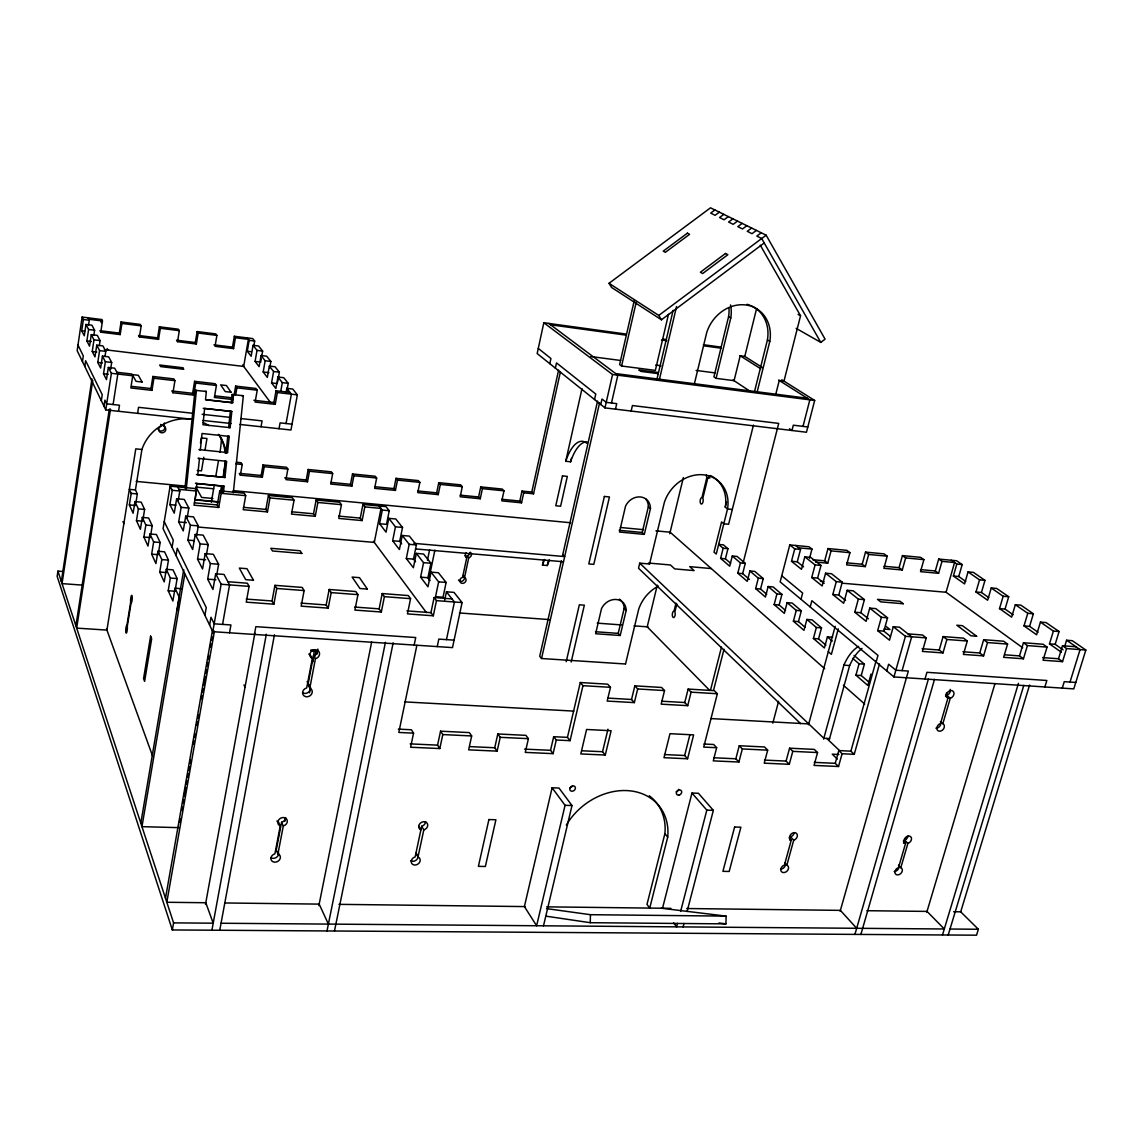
<?xml version="1.0" encoding="UTF-8"?>
<svg xmlns="http://www.w3.org/2000/svg" width="1143" height="1143" viewBox="0 0 1143 1143"><rect width="100%" height="100%" fill="white"/><g stroke="black" fill="none" stroke-linecap="round" stroke-linejoin="round"><path stroke-width="1.5" d="M546.325 916.215L590.245 922.701L725.948 923.873L726.076 916.115L661.254 908.214M590.245 922.701L590.46 914.7L546.554 908.614M184.995 488.004L195.024 390.306L196.41 390.334L186.28 488.975M223.414 492.69L224.085 486.218L195.51 483.303L196.882 483.618L195.21 499.891L219.013 502.091M195.024 390.306L206.354 391.477L205.526 399.636L232.701 402.707L233.529 394.592L232.058 394.549L231.229 402.636L205.811 399.764M221.971 492.362L222.642 485.904M224.985 477.503L197.796 474.845L199.468 458.557L198.082 458.329L226.657 461.301L224.985 477.503L223.528 477.202L225.2 461.058M231.8 411.437L230.329 411.337L228.657 427.511L230.129 427.653L231.8 411.437L204.626 408.422L202.94 424.725L230.129 427.653M227.557 452.585L229.229 436.383L227.757 436.212L226.1 452.371L227.557 452.585L198.982 449.585L200.368 449.785L202.04 433.497L229.229 436.383M233.315 492.776L243.345 395.721L232.058 394.549M313.011 661.883L314.239 650.21L310.896 649.996M315.325 655.982L315.854 650.967L314.239 650.21M233.601 348.629L232.486 347.129L234.344 336.271L235.458 337.742L233.601 348.629L215.055 346.329L216.884 335.399L215.813 333.927L197.139 331.57L198.182 333.042L196.367 344.014L177.536 341.686L179.322 330.67L178.337 329.198L159.377 326.812L160.334 328.27L158.563 339.342L139.446 336.971L141.189 325.869L140.289 324.398L121.044 321.969L121.901 323.44L120.186 334.585L100.77 332.184L102.47 320.983L101.656 319.526L82.125 317.054L77.153 350.615L105.756 409.894L192.253 419.281M93.855 335.142L94.598 330.241L91.926 325.198L85.968 324.455L84.282 335.813L81.725 330.77L83.396 319.497L82.125 317.054M82.453 361.602L83.296 355.93L77.981 345.043M88.568 325.069L89.297 320.24L87.997 317.797M99.327 345.586L100.084 340.6L97.312 335.37L91.269 334.628L89.54 346.172L86.882 340.943L88.597 329.498L85.968 324.455M84.782 366.432L85.639 360.717L102.241 394.721L101.327 400.707M63.265 571.529L57.936 571.129L57.15 576.358L172.336 929.945L976.536 935.188L978.365 929.259L960.606 911.728M104.999 356.402L105.785 351.344L102.913 345.915L96.755 345.172L94.983 356.916L92.24 351.501L93.983 339.857L91.269 334.628M61.351 581.501L91.954 378.847M101.17 322.712L101.656 319.526M92.769 380.362L62.036 583.616L83.353 585.187M110.628 369.346L111.685 362.474L108.699 356.859L102.441 356.116L100.627 368.046L97.784 362.431L99.57 350.601L96.755 345.172M113.1 404.522L117.815 374.047L114.714 368.203L108.342 367.46L106.485 379.605L103.527 373.775L105.37 361.731L102.441 356.116M103.97 406.194L104.899 400.15L106.685 403.822L119.486 405.222L118.543 411.28M105.756 409.894L111.385 373.304L108.342 367.46M120.186 334.585L119.329 333.099L121.044 321.969M75.909 625.778L109.342 409.051M110.514 409.023L76.667 628.121L106.928 630.093M116.872 372.275L131.774 374.018L132.745 375.776L130.831 387.963L151.976 390.363L153.919 378.233L152.891 376.461L173.836 378.904L174.922 380.662L172.95 392.735L193.753 395.107L195.753 383.076L194.61 381.319L215.213 383.719L216.413 385.477L214.384 397.45L233.129 399.564M137.589 413.352L138.546 407.322L193.253 413.323M106.885 630.336L135.774 448.856L141.918 449.485A43.663 40.491 -22.3 0 1 190.267 419.052M143.261 517.836L144.618 509.464L141.189 502.148L134.974 501.577L133.117 513.236L129.345 504.92L131.188 493.39L129.33 489.361L135.431 489.933L137.331 493.962L136.017 502.191M158.563 339.342L157.62 337.842L159.377 326.812M151.976 390.363L150.962 388.563L152.891 376.461M135.431 489.933L141.918 449.485M150.833 534.167L152.233 525.623L148.633 517.993L142.318 517.436L140.389 529.309L136.474 520.651L138.36 508.892L134.974 501.577M149.962 533.981L153.648 541.953L151.648 554.155L158.148 554.684L160.163 542.496L156.42 534.524L149.962 533.981L147.99 546.083L143.889 537.039L145.847 525.066L142.318 517.436M160.649 424.382L161.606 426.096A3.6 3.372 -19.9 0 0 159.063 431.111A3.6 3.372 -19.9 0 0 164.749 431.711A3.6 3.372 -19.9 0 0 163.906 426.339L164.449 422.967M166.907 569.443L168.464 560.113L164.549 551.798L157.948 551.255L155.919 563.585L151.648 554.155M362.131 520.579L360.274 518.093L362.931 504.449L364.803 506.892L362.131 520.579L338.814 518.436L341.443 504.692L339.642 502.234L316.125 500.005L317.854 502.463L315.254 516.293L291.479 514.107L294.037 500.205L292.379 497.762L268.405 495.476L269.991 497.948L267.476 511.921L243.216 509.692L245.702 495.648L244.188 493.19L219.742 490.861L221.185 493.333L218.742 507.449L194.01 505.192L196.41 491.004L195.039 488.518L170.107 486.161L163.078 528.666L212.798 631.679L452.499 647.61L462.086 602.575L454.014 592.388L446.442 591.803L444.698 600.104M196.367 344.014L195.324 342.529L197.139 331.57M187.195 517.765L188.838 508.049L184.266 499.434L176.636 498.719L174.236 513.164L169.893 504.606L172.25 490.304L170.107 486.161M166.306 569.314L170.336 578.029L168.207 590.731L174.993 591.231L177.136 578.558L173.036 569.843L166.306 569.314L164.206 581.901L159.749 572.029L161.806 559.584L157.948 551.255M193.753 395.107L192.624 393.306L194.61 381.319M178.208 500.534L179.808 491.004L177.608 486.875M172.064 547.283L173.265 540.082L164.249 521.608M196.596 535.81L198.296 525.894L193.51 516.865L185.709 516.165L183.237 530.909L178.679 521.937L181.123 507.349L176.636 498.719M176.051 555.541L177.265 548.283L206.24 607.59L204.897 615.32M181.923 588.731L175.05 588.216L172.893 601.047L168.207 590.731M200.468 443.041L201.339 437.94L206.969 438.526L204.954 450.442M206.454 554.726L208.212 544.597L203.183 535.138L195.224 534.453L192.667 549.512L187.895 540.096L190.41 525.209L185.709 516.165M140.803 823.146L183.737 569.671M177.079 610.291L179.265 597.346L175.05 588.216M203.797 457.243L201.497 470.859L197.282 470.445M184.809 574.072L141.961 826.66L178.565 827.646M216.813 574.586L218.613 564.242L213.341 554.298L205.197 553.626L202.554 569.014L197.553 559.141L200.154 543.925L195.224 534.453M211.341 502.248L214.298 484.975M215.784 476.345L218.456 460.8M219.942 452.157L220.542 448.699A44.906 10.201 -84.2 0 0 221.471 438.469M234.186 394.578L235.644 386.091L255.918 388.449L257.218 390.206L255.132 402.065L275.249 404.351L277.363 392.549L276.02 390.777L273.92 402.565L275.249 404.351M235.715 394.664L236.887 387.848L235.644 386.091M218.742 507.449L217.299 504.949L219.742 490.861M220.599 491.261L221.499 486.018M223.014 477.274L225.743 461.543M222.571 624.392L229.557 584.873L224.014 574.429L215.684 573.786L212.941 589.502L207.683 579.13L210.383 563.585L205.197 553.626M261.804 355.802L262.633 351.072L258.618 346.015L253.046 345.329L251.146 356.273L247.274 351.23L249.16 340.357L247.231 337.899M253.86 345.7L254.675 341.057L252.732 338.599L234.344 336.271M269.719 367.846L270.862 361.445L266.705 356.216L261.061 355.53L259.104 366.646L255.089 361.417L257.018 350.387L253.046 345.329M209.612 625.064L210.969 617.249L214.184 623.821L230.929 624.964L229.529 632.793M165.492 898.241L212.584 629.764M212.798 631.679L221.128 584.244L215.684 573.786M179.537 822.117L180.137 818.659M181.651 810.03L182.266 806.572M182.866 803.129L183.48 799.671M184.08 796.214L185.595 787.584M186.195 784.141L186.809 780.683M187.409 777.226L188.023 773.782M188.624 770.325L189.224 766.882M189.838 763.424L190.438 759.966M193.181 744.336L193.796 740.85M194.41 737.349L195.024 733.863M196.553 725.148L197.167 721.662M197.782 718.175L198.396 714.689M201.139 699.016L201.754 695.558M202.354 692.101L202.954 688.643M203.568 685.186L205.083 676.556M205.683 673.098L206.297 669.641M206.897 666.198L207.512 662.74M208.112 659.282L208.726 655.825M210.241 647.195L210.841 643.738M211.455 640.28L212.055 636.822M212.655 633.365L213.27 629.922M351.887 486.118L350.501 484.318L352.501 473.959L353.887 475.731L351.887 486.118L330.698 484.032L332.67 473.588L331.327 471.816L308.181 469.487L309.482 471.259L307.524 481.746L285.936 479.631L287.865 469.087L286.622 467.301L263.047 464.93L264.247 466.701L262.347 477.303L240.359 475.145L242.23 464.487L241.087 462.715L236.358 462.229M261.247 358.959L260.69 362.102L255.089 361.417M214.47 631.093L166.821 902.27L205.611 902.741M277.635 381.948L279.378 372.189L275.077 366.774L269.334 366.074L267.333 377.39L263.19 371.975L265.162 360.759L261.061 355.53M261.033 426.753L262.076 420.881L240.902 418.567M172.336 929.945L173.593 922.872L57.936 571.129M286.707 391.578L288.207 383.319L283.75 377.704L277.92 377.019L275.863 388.506L271.563 382.891L273.591 371.504L269.334 366.074M262.347 477.303L261.161 475.502L263.047 464.93M280.835 390.906L282.321 382.634L277.92 377.019M227.871 581.716L247.359 583.216L249.103 586.373L246.259 602.161L273.877 604.176L276.763 588.474L274.934 585.33L302.195 587.416L304.124 590.56L301.18 606.161L328.198 608.133L331.184 592.617L329.155 589.488L355.83 591.531L357.945 594.646L354.901 610.076L381.319 612.005L384.405 596.66L382.205 593.56L408.294 595.56L410.58 598.661L407.451 613.905L433.311 615.791L436.469 600.632L434.111 597.532L430.954 612.662L433.311 615.791M279.035 428.711L280.092 422.867L292.022 424.182M285.907 393.349L286.807 388.349L292.737 389.034L297.351 394.864L290.965 430.011L239.873 424.453M267.476 511.921L265.89 509.407L268.405 495.476M286.064 423.524L291.379 394.164L286.807 388.349M254.418 634.451L255.832 626.664L415.723 637.537L414.166 645.066M205.483 904.399L254.875 633.093M273.877 604.176L272.048 600.975L274.934 585.33M211.912 930.202L266.319 634.222M219.756 930.259L274.434 634.765M307.524 481.746L306.238 479.96L308.181 469.487M315.254 516.293L313.539 513.793L316.125 500.005M277.949 853.892L283.307 825.989A4.929 4.143 -27.9 0 0 286.836 819.402A4.929 4.143 -27.9 0 0 279.263 819.188A4.929 4.143 -27.9 0 0 280.264 825.903L274.906 853.821A4.915 4.086 -27.5 0 0 271.391 860.35A4.915 4.086 -27.5 0 0 278.935 860.522A4.915 4.086 -27.5 0 0 277.949 853.892L276.249 850.078L281.592 822.26A4.915 4.129 -27.8 0 0 285.607 817.559M312.339 658.525L306.695 687.929A5.001 4.343 -29.6 0 0 303.066 694.744A5.001 4.343 -29.6 0 0 310.753 695.173A5.001 4.343 -29.6 0 0 309.796 688.115L315.439 658.711A5.029 4.401 -30.3 0 0 319.083 651.839A5.029 4.401 -30.3 0 0 311.367 651.367A5.029 4.401 -30.3 0 0 312.339 658.525L310.467 655.282A5.001 4.386 -30.3 0 1 308.796 654.039M302.666 692.844A4.986 4.329 -29.6 0 0 309.624 690.943A4.986 4.329 -29.6 0 0 307.938 684.786L313.553 655.482A5.001 4.386 -30.3 0 0 317.683 650.638M328.198 608.133L326.184 604.961L329.155 589.488M284.778 821.431L285.436 817.988M309.496 692.815L310.167 689.315M316.897 654.31L317.897 649.067M352.501 473.959L375.233 476.245L376.661 478.017L374.633 488.361L395.449 490.404L397.493 480.117L396.021 478.346L393.978 488.618L395.449 490.404M401.664 543.868L399.707 541.368L402.507 527.452L395.792 518.993L388.806 518.336L386.048 532.138L379.59 523.723L382.305 510.049L379.105 505.978M362.931 504.449L386.005 506.635L389.234 510.707L386.52 524.351L379.59 523.723M318.868 905.642L371.675 641.952M415.538 561.77L413.495 559.141L416.395 544.954L409.38 536.11L402.236 535.467L399.407 549.54L392.649 540.739L395.449 526.809L388.806 518.336M381.319 612.005L379.147 608.848L382.205 593.56M326.998 930.959L385.42 642.295M396.021 478.346L418.338 480.603L419.867 482.36L417.795 492.604L438.226 494.619L440.326 484.418L438.755 482.66L436.669 492.833L438.226 494.619M430.054 580.501L427.925 577.744L430.925 563.27L423.567 554.012L416.295 553.383L413.366 567.742L406.308 558.541L409.194 544.325L402.236 535.467M334.485 931.002L393.163 642.809M431.011 572.143L438.641 581.858L435.554 596.646L443.041 597.232L446.127 582.459L438.441 572.757L431.011 572.143L427.982 586.788L420.595 577.158L423.567 562.656L416.295 553.383M427.468 560.17L429.625 549.683M428.739 579.815L434.883 550.126M416.852 645.381L398.807 732.449L413.552 733.149L410.608 747.236L439.798 748.551L442.798 734.563L440.555 731.191L469.344 732.592L471.673 735.949L468.644 749.851L497.134 751.137L500.22 737.321L497.805 733.977L525.909 735.349L528.409 738.664L525.28 752.394L553.098 753.651L556.27 740.007L553.683 736.706L550.54 750.308L553.098 753.651M438.755 482.66L460.686 484.875L462.301 486.632L460.186 496.776L480.26 498.748L482.403 488.647L480.746 486.904L478.617 496.976L480.26 498.748M437.24 646.595L438.812 639.108L454.085 640.151M446.47 639.623L454.428 601.99L446.442 591.803M469.873 552.683A3.272 2.9 -40.2 0 1 467.13 555.898L462.558 577.386A3.272 2.872 -39.2 0 0 460.1 581.93A3.272 2.872 -39.2 0 0 465.015 582.33A3.272 2.872 -39.2 0 0 464.544 577.544L468.73 557.798A3.286 2.9 -40.2 0 0 470.316 552.212M439.798 748.551L437.569 745.136L440.555 731.191M425.582 821.703A4.729 3.929 -33.2 0 1 421.667 826.26L415.138 856.936A4.729 3.9 -32.6 0 0 411.637 863.279A4.729 3.9 -32.6 0 0 418.752 863.436A4.729 3.9 -32.6 0 0 417.995 856.993L423.81 829.904A4.758 3.943 -33.2 0 0 427.325 823.503A4.758 3.943 -33.2 0 0 420.181 823.303A4.758 3.943 -33.2 0 0 420.938 829.832L418.795 826.189M480.746 486.904L502.291 489.075L503.992 490.818L501.82 500.877L521.551 502.82L523.737 492.804L521.994 491.061L519.822 501.048L521.551 502.82M626.078 334.056L543.825 322.74L537.167 353.558L604.961 407.88L806.458 432.24L814.673 400.464L781.826 379.762M549.812 363.688L550.94 358.502L538.282 348.444M555.355 368.146L556.512 362.902L595.774 394.049L594.531 399.521M560.456 371.618L533.552 493.805L531.795 492.047L558.584 370.189M497.134 751.137L494.733 747.751L497.805 733.977M549.483 559.913A40.919 16.173 -85.4 0 0 547.297 565.514L542.482 565.113L543.625 559.999M586.916 441.841A41.548 16.702 -84 0 0 570.6 461.801L565.742 461.272L582.001 388.649M547.297 565.514L548.44 560.413M570.6 461.801L571.371 458.343M561.356 560.827L539.71 656.311L541.539 658.511L625.535 663.997M562.542 555.612L597.56 401.093M541.539 658.511L599.604 402.736M600.761 404.522L602.004 399.007L606.219 402.35L616.734 403.636L615.477 409.151M604.961 407.88L612.562 374.518L543.825 322.74M634.294 300.409L619.62 364.56L621.592 366.003L655.353 370.403L668.498 314.311M611.491 402.993L617.849 375.204L548.74 323.412M621.592 366.003L636.322 301.709M566.214 661.683L579.344 604.79L584.344 605.176L571.186 661.997M631.15 411.051L632.422 405.551L778.712 423.41L743.179 562.642M552.112 787.77L524.394 906.57L536.624 925.759L565.056 805.315L552.112 787.77L558.97 788.027L572 805.544L543.496 925.816M580.287 682.528L582.959 685.671L570.071 740.664L567.457 737.364L580.287 682.528L607.719 684.186L610.476 687.314L607.19 701.073L634.351 702.616L637.68 688.958L634.836 685.843L631.536 699.473L634.351 702.616M656.839 379.719L673.127 310.353M659.397 379.519L676.556 306.524M620.206 635.494L595.632 633.736L601.518 608.605A13.959 11.859 -44 0 1 616.234 599.489A13.959 11.859 -44 0 1 626.164 610.505L620.206 635.494L618.206 633.379L624.149 608.447A13.93 11.844 -44 0 0 619.435 599.161M644.309 534.381L619.477 532.038L625.55 506.12A14.187 12.23 -48.1 0 1 640.466 496.962A14.187 12.23 -48.1 0 1 650.453 508.606L644.309 534.381L642.223 532.467L648.338 506.749A14.145 12.216 -48.1 0 0 645.652 498.862M732.306 509.449L727.519 508.964A35.719 30.418 -49.7 0 0 703.516 474.816A35.719 30.418 -49.7 0 0 664.326 502.534L649.567 563.97L639.723 563.156L638.523 568.242L800.671 723.676M605.276 755.037L580.801 753.937L586.588 729.477L611.119 730.72L605.276 755.037L602.561 751.723L607.976 729.205M625.578 663.812L638.651 609.39A35.104 29.489 -45.6 0 1 658.382 586.045M694.33 384.062L706.717 332.542A36.219 31.218 -57.4 0 1 746.108 305.01A36.219 31.218 -57.4 0 1 769.796 341.4L757.109 392.135M657.296 585.173L647.209 626.835L709.732 690.429M669.741 533.781L683.357 477.574M728.991 308.467A34.676 30.275 -58 0 1 728.562 316.711L713.932 376.89L716.075 378.333L734.077 380.676L740.207 355.787L744.779 356.416L756.537 308.767M716.075 378.333L730.763 318.025A34.761 30.332 -58 0 0 730.534 304.952M676.013 603.133L674.041 611.148A3.215 1.443 -85.8 0 0 672.313 615.12A3.215 1.443 -85.8 0 0 674.356 617.091A3.215 1.443 -85.8 0 0 674.856 611.948L676.842 603.918M706.488 474.974A3.272 1.5 -83.6 0 0 706.845 477.631L701.945 497.562A3.258 1.5 -84.1 0 0 700.159 501.748A3.258 1.5 -84.1 0 0 702.302 503.491A3.258 1.5 -84.1 0 0 702.816 498.262L707.717 478.317A3.272 1.5 -83.6 0 0 709.446 475.588M634.836 685.843L661.64 687.472L664.54 690.572L661.183 704.159L687.715 705.66L691.101 692.158L688.129 689.072L684.757 702.531L687.715 705.66M753.451 425.11L728.605 524.251L723.819 523.78L721.562 521.922L714.018 552.155L716.247 554.069L727.519 508.964L725.262 507.135L726.548 501.977M754.351 392.278L767.41 339.971A36.133 31.161 -57.4 0 0 751.48 305.895M749.422 579.43L742.664 573.629L745.279 563.37L737.106 556.455L732.277 556.012L729.705 566.214L720.619 558.356L723.148 548.254L718.661 544.425L723.433 544.868L727.948 548.697L725.405 558.798L730.62 563.27M775.768 394.264L779.255 380.49L783.984 381.119L800.543 315.782L760.295 245.202M649.253 795.785A59.15 47.706 -39 0 1 664.897 833.647L646.995 904.413L649.724 908.085L667.712 837.119A59.336 47.792 -39 0 0 630.65 790.899A59.336 47.792 -39 0 0 566.328 825.046M687.586 758.766L663.983 757.695L669.984 733.692L693.63 734.892L687.586 758.766L684.657 755.494L689.815 735.092M766.71 594.289L760.566 589.016L763.253 578.587L754.78 571.414L749.879 570.986L747.236 581.344L737.806 573.2L740.421 562.928L732.277 556.012M710.503 690.258L721.49 647.067M713.575 690.172L723.99 649.31M662.526 908.242L691.972 793.042L698.416 793.285L713.361 810.358L687.086 911.485M688.129 689.072L714.304 690.658L717.347 693.744L703.717 747.093L716.661 747.708L713.275 760.867L738.892 762.024L742.321 748.936L739.25 745.736L735.849 758.781L738.892 762.024M785.541 610.476L779.155 604.99L781.926 594.389L773.125 586.945L768.153 586.516L765.424 597.046L755.637 588.602L758.323 578.158L749.879 570.986M803 426.382L809.844 399.85L778.597 380.076M677.513 923.43L676.627 926.873L673.613 922.872M680.628 911.414L706.817 810.13L691.972 793.042M683.085 926.916L683.971 923.487M805.115 627.293L798.471 621.592L801.329 610.805L792.185 603.061L787.141 602.661L784.327 613.362L774.154 604.59L776.926 593.974L768.153 586.516M809.53 558.341L811.987 549.083L808.973 546.754L789.784 544.925L780.155 581.887L893.955 676.942L1073.777 688.886L1085.85 650.038L1072.32 640.694L1066.59 640.237L1064.604 646.695M824.16 583.33L817.616 578.087L820.974 565.456L810.658 557.341L804.815 556.812L801.514 569.328L791.499 561.27L794.742 548.854L789.784 544.925M803.572 566.828L797.285 561.799L800.543 549.397L795.557 545.482M825.918 645.181L818.559 638.851L821.517 627.878L812.001 619.835L806.872 619.435L803.972 630.322L793.399 621.192L796.257 610.405L787.141 602.661M801 599.303L802.643 593.06L781.741 575.758M772.825 723.09L778.597 701.316M845.591 600.504L838.776 595.032L842.248 582.187L831.504 573.743L825.575 573.214L822.16 585.959L811.73 577.558L815.088 564.928L804.815 556.812M739.25 745.736L764.553 746.965L767.682 750.165L764.224 763.167L789.284 764.296L792.771 751.365L789.57 748.194L786.098 761.081L789.284 764.296M810.201 606.99L811.873 600.689L877.967 655.41L876.124 662.054M827.989 548.554L831.047 550.883L827.761 563.17L824.717 560.799L827.989 548.554L846.834 550.34L849.935 552.669L846.634 564.899L865.337 566.614L868.666 554.441L865.522 552.112L862.208 564.256L865.337 566.614M832.604 637.28L827.403 636.88L824.403 647.967L813.402 638.466L816.359 627.493L806.872 619.435M868.423 618.777L860.836 612.705L864.422 599.618L853.221 590.817L847.192 590.302L843.677 603.275L832.804 594.531L836.276 581.658L825.575 573.214M808.501 724.748L835.176 626.335M838.276 628.921L831.375 654.353L828.289 651.696M789.656 840.134L790.57 836.805A4.329 3.386 -43.5 0 0 794.228 832.604M791.256 840.134L784.427 865.108A4.315 3.358 -42.8 0 0 781.012 870.952A4.315 3.358 -42.8 0 0 787.07 871.095A4.315 3.358 -42.8 0 0 786.87 865.165L793.699 840.205A4.343 3.386 -43.5 0 0 797.142 834.304A4.343 3.386 -43.5 0 0 791.056 834.133A4.343 3.386 -43.5 0 0 791.256 840.134L789.17 837.876M890.426 636.422L883.839 631.136L887.554 617.806L875.867 608.619L869.737 608.119L866.094 621.335L854.764 612.219L858.35 599.118L847.192 590.302M789.57 748.194L814.302 749.394L817.559 752.551L814.045 765.41L838.533 766.51L842.091 753.737L838.776 750.58L835.247 763.324L838.533 766.51M823.603 739.135L843.877 665.155A53.064 28.632 -87.6 0 1 858.65 646.366M829.347 739.421L849.649 665.555A52.992 28.732 -87.6 0 1 862.022 648.424M865.522 552.112L884.053 553.869L887.225 556.184L883.882 568.314L902.284 569.986L905.642 557.927L902.427 555.612L899.07 567.642L902.284 569.986M871.052 673.999L867.851 685.471L855.921 675.17L859.065 663.797L852.635 658.339M869.223 682.385L861.236 675.527L864.379 664.169L854.064 655.439M902.098 670.627L911.685 636.78L899.484 627.193L893.269 626.707L889.497 640.18L877.667 630.65L881.382 617.306L869.737 608.119M879.51 663.912L854.25 754.309L850.892 751.18L876.038 661.011M886.754 670.927L888.625 664.226L895.855 670.212L908.342 671.055L840.134 911.285M902.427 555.612L920.629 557.341L923.901 559.656L920.515 571.657L938.589 573.315L941.989 561.356L938.703 559.056L935.317 570.971L938.589 573.315M893.955 676.942L905.427 636.308L893.269 626.707M907.999 633.879L922.53 634.994L926.244 637.894L922.387 651.424L942.989 652.924L946.875 639.466L943.104 636.58L939.232 650.01L942.989 652.924M988.752 597.618L981.451 592.474L984.98 580.358L973.465 572.4L968.05 571.9L964.578 583.93L953.376 576.029L956.805 564.085L951.247 560.241M925.001 678.999L926.93 672.313L1046.845 680.485L1044.859 686.972M854.921 934.403L928.416 678.985M965.764 581.458L958.748 576.515L962.177 564.599L956.605 560.756L938.703 559.056M860.879 934.445L934.503 679.399M945.632 696.03L946.59 692.758M1013.155 614.763L1005.04 609.076L1008.697 596.732L996.725 588.459L991.238 587.973L987.652 600.218L975.993 592.003L979.537 579.858L968.05 571.9M903.556 843.305L904.499 840.062A4.215 3.215 -45.7 0 0 908.071 835.976M905.585 843.32L898.498 867.637A4.201 3.186 -44.9 0 0 895.098 873.323A4.201 3.186 -44.9 0 0 900.855 873.452A4.201 3.186 -44.9 0 0 900.813 867.68L907.899 843.377A4.229 3.215 -45.7 0 0 911.314 837.633A4.229 3.215 -45.7 0 0 905.542 837.476A4.229 3.215 -45.7 0 0 905.585 843.32L903.313 841.105M947.918 698.116L940.503 723.562A4.315 3.329 -48.4 0 0 937.003 729.463A4.315 3.329 -48.4 0 0 942.832 729.791A4.315 3.329 -48.4 0 0 942.846 723.69L950.276 698.259A4.329 3.358 -49.3 0 0 953.791 692.315A4.329 3.358 -49.3 0 0 947.947 691.944A4.329 3.358 -49.3 0 0 947.918 698.116L945.518 696.158M943.104 636.58L963.478 638.137L967.307 641.023L963.392 654.41L983.594 655.882L987.538 642.552L983.666 639.694L979.751 652.982L983.594 655.882M1038.03 632.265L1029.6 626.335L1033.372 613.791L1020.913 605.176L1015.341 604.704L1011.641 617.163L999.525 608.605L1003.168 596.26L991.238 587.973M926.787 912.214L994.981 683.557M983.666 639.694L1003.654 641.223L1007.569 644.081L1003.611 657.339L1023.442 658.782L1027.414 645.595L1023.456 642.737L1019.499 655.896L1023.442 658.782M1063.076 649.867L1055.16 644.309L1059.075 631.536L1046.088 622.578L1040.444 622.106L1036.615 634.779L1023.999 625.878L1027.771 613.32L1015.341 604.704M942.489 934.974L1018.456 683.314M948.204 935.017L1023.785 685.4M1029.586 685.014L960.706 911.828L953.633 911.743M1023.456 642.737L1043.073 644.252L1047.074 647.095L1043.073 660.225L1062.533 661.64L1066.562 648.567L1062.504 645.738L1058.504 658.768L1062.533 661.64M1061.318 652.224L1049.488 643.866L1053.389 631.079L1040.444 622.106M1062.261 688.129L1064.262 681.657L1075.777 682.442M1070.019 682.057L1080.078 649.595L1066.59 640.237M796.114 328.341L820.774 342.386L825.075 339.142L766.153 235.187L710.517 207.812L609.005 283.307L611.605 287.479L661.454 319.797L764.238 242.973M751.623 228.043L747.236 231.315L752.008 233.686L756.409 230.4M761.252 232.786L756.823 236.087L761.695 238.516L820.774 342.386M609.005 283.307L658.768 315.425L766.153 235.187M714.904 209.969L710.675 213.112L715.089 215.313L719.347 212.155M723.819 214.355L719.561 217.527L724.062 219.77L728.348 216.584M732.906 218.827L728.605 222.042L733.192 224.328L737.521 221.099M742.178 223.385L737.821 226.628L742.507 228.957L746.879 225.7M173.593 922.872L213.198 923.187L205.797 902.741M221.056 923.244L944.304 928.988L927.016 911.414L866.851 910.7M950.019 929.03L978.365 929.259M590.46 914.7L726.076 916.115M225 902.97L319.183 904.113L328.384 924.101M338.957 904.342L525.123 906.585M546.625 906.842L670.855 908.342M686.7 908.528L840.391 910.371L856.678 928.302M204.954 391.435L206.354 391.477M241.845 395.664L243.345 395.721M565.056 805.315L572 805.544M706.817 810.13L713.361 810.358M581.658 750.765L602.561 751.723M664.497 754.566L684.657 755.494M410.166 743.893L437.569 745.136M469.873 746.622L494.733 747.751M524.537 749.122L550.54 750.308M713.689 757.766L735.849 758.781M764.453 760.095L786.098 761.081M814.302 762.367L835.247 763.324M398.321 729.134L411.394 729.763L413.552 733.149M553.683 736.706L567.457 737.364M703.974 744.022L713.661 744.493L716.661 747.708M838.776 750.58L850.892 751.18M442.798 734.563L471.673 735.949M500.22 737.321L528.409 738.664M556.27 740.007L570.071 740.664M742.321 748.936L767.682 750.165M792.771 751.365L817.559 752.551M842.091 753.737L854.25 754.309M838.905 754.494L832.247 754.18L837.348 759.066M231.229 402.636L232.701 402.707M829.575 738.578L823.846 738.278L639.723 563.156M404.765 701.902L573.829 711.103M710.846 718.576L808.73 723.905M607.847 698.102L631.536 699.473M661.826 701.216L684.757 702.531M582.959 685.671L610.476 687.314M637.68 688.958L664.54 690.572M691.101 692.158L717.347 693.744M310.825 650.638L315.854 650.967M855.921 675.17L861.236 675.527M859.065 663.797L864.379 664.169M843.877 665.155L849.649 665.555M595.432 631.736L618.206 633.379M813.402 638.466L818.559 638.851M459.429 612.962L549.683 619.62M597.232 623.135L621.763 624.95M634.022 625.85L648.052 626.893M246.259 599.089L272.048 600.975M300.952 603.104L326.184 604.961M354.573 607.047L379.147 608.848M406.908 610.891L430.954 612.662M922.101 648.738L939.232 650.01M962.949 651.753L979.751 652.982M1004.668 654.81L1019.499 655.896M1042.63 657.596L1058.504 658.768M884.053 629.064L889.954 629.522L885.925 626.321M207.683 579.13L215.898 579.758M877.667 630.65L883.839 631.136M1049.488 643.866L1055.16 644.309M434.111 597.532L452.014 598.903M1062.504 645.738L1076.006 646.767M170.336 578.029L177.136 578.558M816.359 627.493L821.517 627.878M221.128 584.244L249.103 586.373M276.763 588.474L304.124 590.56M331.184 592.617L357.945 594.646M384.405 596.66L410.58 598.661M436.469 600.632L462.086 602.575M905.427 636.308L926.244 637.894M946.875 639.466L967.307 641.023M987.538 642.552L1007.569 644.081M1027.414 645.595L1047.074 647.095M1066.562 648.567L1085.85 650.038M159.749 572.029L166.378 572.543M793.399 621.192L798.471 621.592M197.553 559.141L205.583 559.784M420.595 577.158L427.925 577.744M854.764 612.219L860.836 612.705M1023.999 625.878L1029.6 626.335M161.806 559.584L168.464 560.113M210.383 563.585L218.613 564.242M438.641 581.858L446.127 582.459M796.257 610.405L801.329 610.805M881.382 617.306L887.554 617.806M1053.389 631.079L1059.075 631.536M774.154 604.59L779.155 604.99M200.154 543.925L208.212 544.597M423.567 562.656L430.925 563.27M858.35 599.118L864.422 599.618M1027.771 613.32L1033.372 613.791M153.648 541.953L160.163 542.496M776.926 593.974L781.926 594.389M187.895 540.096L194.181 540.625M406.308 558.541L413.495 559.141M832.804 594.531L838.776 595.032M999.525 608.605L1005.04 609.076M143.889 537.039L150.276 537.581M755.637 588.602L760.566 589.016M136.474 520.651L142.718 521.194M190.41 525.209L198.296 525.894M409.194 544.325L416.395 544.954M737.806 573.2L742.664 573.629M836.276 581.658L842.248 582.187M1003.168 596.26L1008.697 596.732M197.639 526.994L374.304 542.411L381.019 508.421L364.803 506.892M820.431 581.301L823.96 581.616M841.591 583.144L946.061 592.26L954.576 562.542L941.989 561.356M145.847 525.066L152.233 525.623M758.323 578.158L763.253 578.587M416.338 549.011L563.513 561.756M711.275 568.557L689.743 566.657L694.101 570.6L674.713 568.9L670.427 564.971L648.51 563.042L649.553 564.028M178.679 521.937L186.38 522.622M392.649 540.739L399.707 541.368M811.73 577.558L817.616 578.087M975.993 592.003L981.451 592.474M413.88 543.354L564.685 556.584L562.77 554.598M181.123 507.349L188.838 508.049M395.449 526.809L402.507 527.452M815.088 564.928L820.974 565.456M979.537 579.858L984.98 580.358M129.345 504.92L135.488 505.477M720.619 558.356L725.405 558.798M138.36 508.892L144.618 509.464M740.421 562.928L745.279 563.37M194.41 502.834L217.299 504.949M243.445 507.349L265.89 509.407M291.522 511.764L313.539 513.793M338.685 516.107L360.274 518.093M812.63 559.699L824.717 560.799M846.934 562.842L862.208 564.256M884.053 566.256L899.07 567.642M920.544 569.614L935.317 570.971M815.645 562.07L827.761 563.17M169.893 504.606L175.908 505.149M791.499 561.27L797.285 561.799M953.376 576.029L958.748 576.515M172.25 490.304L179.808 491.004M382.305 510.049L389.234 510.707M794.742 548.854L800.543 549.397M956.805 564.085L962.177 564.599M212.955 498.477L201.625 497.434L195.896 487.089L213.655 488.775M131.188 493.39L137.331 493.962M723.148 548.254L727.948 548.697M195.539 499.691L219.27 501.877M196.882 483.618L224.085 486.218M136.146 481.403L185.352 486.089M233.186 490.633L570.657 522.751M620.392 527.48L643.48 529.68M655.911 530.852L670.127 532.209L824.675 668.698M619.206 530.295L642.223 532.467M178.922 489.347L196.41 491.004M221.185 493.333L245.702 495.648M269.991 497.948L294.037 500.205M317.854 502.463L341.443 504.692M798.543 547.826L811.987 549.083M831.047 550.883L849.935 552.669M868.666 554.441L887.225 556.184M905.642 557.927L923.901 559.656M240.916 473.502L261.161 475.502M284.707 477.831L306.238 479.96M331.127 482.403L350.501 484.318M374.933 486.732L393.978 488.618M417.967 490.99L436.669 492.833M460.243 495.162L478.617 496.976M501.777 499.262L519.822 501.048M196.41 474.559L223.528 477.202M521.994 491.061L531.795 492.047M235.901 463.858L242.23 464.487M264.247 466.701L287.865 469.087M309.482 471.259L332.67 473.588M353.887 475.731L376.661 478.017M397.493 480.117L419.867 482.36M440.326 484.418L462.301 486.632M482.403 488.647L503.992 490.818M523.737 492.804L533.552 493.805M202.84 420.438L231.057 423.496M706.845 477.631L709.974 477.96M203.225 408.322L230.329 411.337M202.082 414.295L230.314 417.395M131.616 386.363L150.962 388.563M192.624 393.306L171.879 390.949L172.95 392.735M214.898 395.849L231.9 397.778M253.846 400.279L273.92 402.565M111.385 373.304L132.745 375.776M153.919 378.233L174.922 380.662M195.753 383.076L216.413 385.477M236.887 387.848L257.218 390.206M277.363 392.549L297.351 394.864M103.527 373.775L108.256 374.318M97.784 362.431L102.427 362.974M271.563 382.891L277.349 383.577M276.02 390.777L289.993 392.406M105.37 361.731L111.685 362.474M282.321 382.634L288.207 383.319M104.442 349.672L243.688 366.446L248.388 339.371L235.458 337.742M99.57 350.601L105.785 351.344M273.591 371.504L279.378 372.189M92.24 351.501L96.798 352.044M263.19 371.975L268.876 372.647M807.815 426.968L793.313 425.196L791.956 430.482L789.47 428.811M93.983 339.857L100.084 340.6M265.162 360.759L270.862 361.445M86.882 340.943L91.383 341.5M119.329 333.099L99.97 330.698L100.77 332.184M157.62 337.842L138.546 335.485L139.446 336.971M195.324 342.529L176.551 340.2L177.536 341.686M213.97 344.843L232.486 347.129M88.597 329.498L94.598 330.241M257.018 350.387L262.633 351.072M81.725 330.77L84.668 331.127M247.274 351.23L251.403 351.744M88.783 319.254L102.47 320.983M121.901 323.44L141.189 325.869M160.334 328.27L179.322 330.67M198.182 333.042L216.884 335.399M83.396 319.497L89.297 320.24M249.16 340.357L254.675 341.057M615.691 373.59L807.315 398.235M612.562 374.518L814.673 400.464M718.933 922.972L725.948 923.873M657.854 372.404L638.78 369.932L640.809 371.389L658.168 373.647M590.817 356.545L620.649 360.474M655.739 365.088L661.011 365.789M696.101 370.403L715.061 372.904M662.983 339.142L666.498 339.614M703.402 344.7L720.99 347.115M550.555 324.783L626.278 335.185M661.497 340.014L666.783 340.743M703.759 345.815L721.362 348.244M798.085 314.425L800.543 315.782M728.562 316.711L730.763 318.025M767.41 339.971L769.796 341.4M744.493 356.23L762.41 367.532M739.921 355.616L760.752 368.789M733.02 379.99L749.651 391.006M945.532 591.874L1022.699 647.781M950.276 698.259L946.661 695.33A4.315 3.358 -49.3 0 0 950.162 689.4M942.846 723.69L940.46 721.69A4.301 3.329 -48.4 0 1 939.917 726.005A4.301 3.329 -48.4 0 1 935.903 728.191M827.403 636.88L832.333 641.08M648.338 506.749L650.453 508.606M843.348 685.2L864.694 704.045M826.718 738.421L840.219 751.237M904.499 840.062L907.899 843.377M898.569 865.437L900.813 867.68M624.149 608.447L626.164 610.505M790.57 836.805L793.699 840.205M784.798 862.851L786.87 865.165M467.13 555.898L468.73 557.798M465.144 555.727L466.744 557.627A3.286 2.9 -40.2 0 1 466.273 552.798M464.544 577.544L462.944 575.601A3.272 2.872 -39.2 0 1 463.429 580.373A3.272 2.872 -39.2 0 1 458.514 579.972M664.897 833.647L667.712 837.119M242.559 364.903L270.962 403.179M373.447 541.253L426.382 612.562M239.23 473.331L240.359 475.145M658.768 315.425L661.454 319.797M421.667 826.26L423.81 829.904M313.553 655.482L315.439 658.711M415.881 853.278L417.995 856.993M307.124 681.542L310.596 687.743M163.906 426.339L162.935 424.624A3.6 3.358 -19.8 0 1 163.792 429.982A3.6 3.358 -19.8 0 1 158.105 429.382M307.938 684.786L309.796 688.115M107.128 348.558L107.942 350.087M243.93 684.9L245.031 687.143M281.592 822.26L283.307 825.989M280.264 825.903L278.549 822.174A4.915 4.129 -27.8 0 1 276.92 821.045M122.958 521.608L123.858 523.694M106.556 629.064L152.505 755.794M747.065 304.309A36.133 31.161 -57.4 0 1 750.051 305.295M710.432 475.559A35.619 30.361 -49.7 0 1 725.262 507.135M542.482 565.113A40.962 16.102 -85.4 0 1 544.668 559.484M565.742 461.272A41.591 16.631 -84.1 0 1 586.759 443.298M905.756 838.576A4.101 2.257 89.3 0 1 905.342 840.305M218.413 434.369A43.663 40.491 -22.3 0 1 226.1 453.271M203.168 422.51A43.663 40.491 -22.3 0 1 208.955 425.667M219.099 435.14A43.548 40.405 -22.1 0 1 225.071 452.985M572.486 785.913A2.986 2.457 -38.7 0 1 570.114 787.727A2.986 2.457 -38.7 0 0 572.714 791.156A2.986 2.457 -38.7 0 0 574.986 786.727A2.986 2.457 -38.7 0 0 570.157 787.756M678.728 789.299A2.915 2.343 -41.7 0 1 676.17 791.742M278.663 852.907A4.901 4.086 -27.5 0 1 276.349 857.407A4.901 4.086 -27.5 0 1 271.134 857.836M417.381 854.35A4.715 3.886 -32.6 0 1 416.638 859.693A4.715 3.886 -32.6 0 1 410.837 860.822M785.455 864.222A4.315 3.343 -42.8 0 1 780.526 869.109M898.569 865.265A4.201 3.172 -44.9 0 1 898.112 869.323A4.201 3.172 -44.9 0 1 894.183 871.523M130.673 602.147L126.916 625.364A3.886 0.757 -85.3 0 0 125.744 630.122A3.886 0.757 -85.3 0 0 126.687 632.55A3.886 0.757 -85.3 0 0 127.287 626.335L131.059 603.104A3.9 0.772 -85.2 0 0 132.245 598.289A3.9 0.772 -85.2 0 0 131.288 595.917A3.9 0.772 -85.2 0 0 130.673 602.147M150.605 636.151L143.561 678.642L144.604 681.371L151.676 638.78L150.605 636.151M562.47 475.888L555.784 505.749L560.613 506.235L567.314 476.402L562.47 475.888M488.918 819.545L478.403 866.351L485.361 866.494L495.905 819.76L488.918 819.545M604.376 496.448L588.788 563.942L593.803 564.371L609.433 496.962L604.376 496.448M734.606 827.018L722.919 871.337L729.177 871.466L740.893 827.203L734.606 827.018M725.505 253.475L700.373 272.234L702.659 273.534L727.848 254.718L725.505 253.475M687.414 233.158L663.254 251.131L665.355 252.332L689.572 234.315L687.414 233.158M253.489 580.258L245.702 579.658L239.301 568.085L246.988 568.7L253.489 580.258M367.374 589.074L359.945 588.502L352.13 577.072L359.474 577.658L367.374 589.074M976.651 636.237L970.993 635.794L956.82 625.221L962.449 625.678L976.651 636.237M301.838 553.441L272.477 550.983L270.848 548.297L300.109 550.769L301.838 553.441M903.27 603.747L880.71 601.861L877.481 599.361L899.998 601.247L903.27 603.747M142.075 382.019L136.031 381.319L132.331 374.618L138.317 375.318L142.075 382.019M231.072 392.249L225.242 391.578L220.67 384.877L226.443 385.548L231.072 392.249M182.737 367.732L159.691 365.003L160.649 366.589L183.752 369.318L182.737 367.732M679.042 795.099A2.915 2.357 -41.7 0 0 681.328 790.77A2.915 2.357 -41.7 0 0 676.67 791.785A2.915 2.357 -41.7 0 0 679.042 795.099"/></g></svg>
